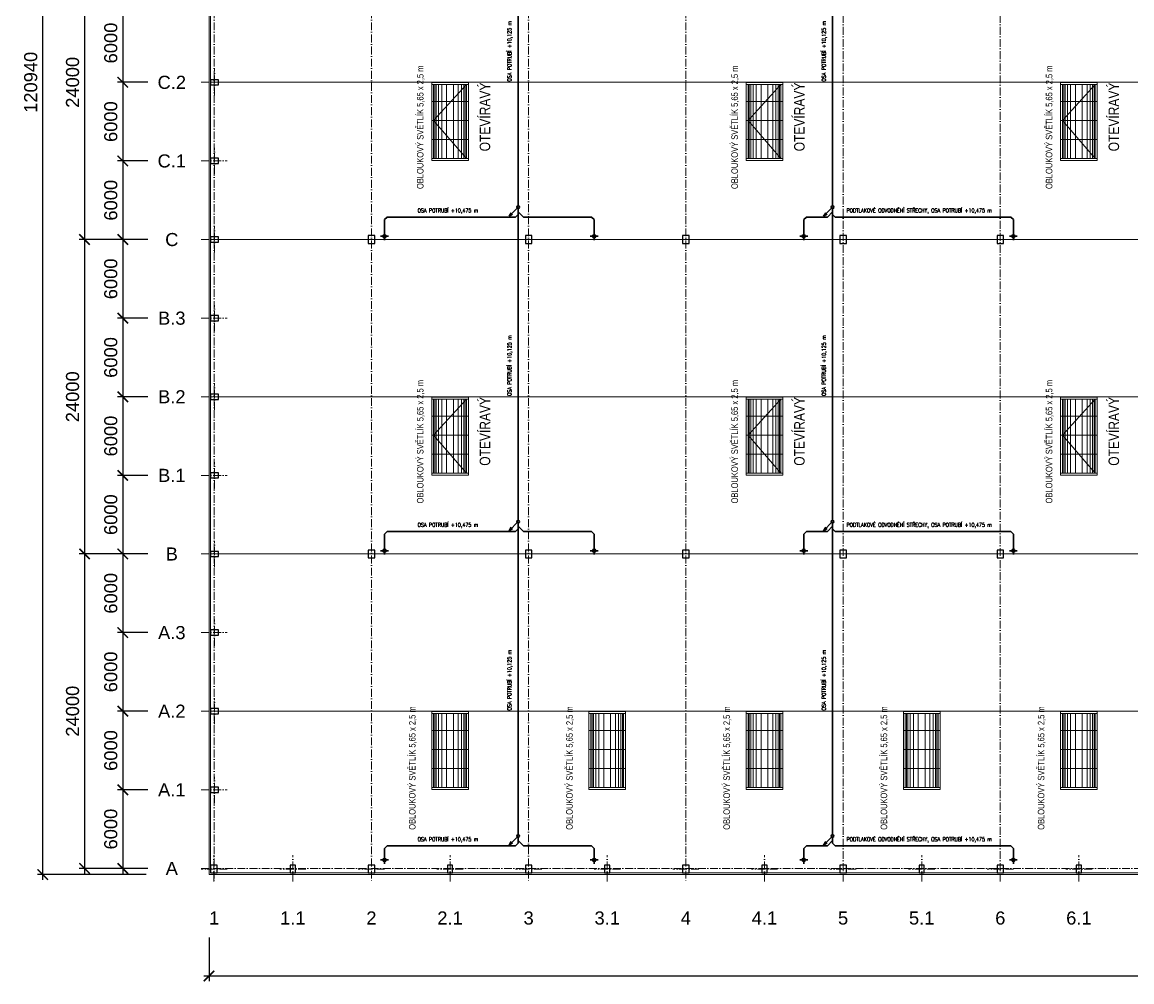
# Model space of a CAD drawing. Header units: millimetres. Extents: x 325046 to 1268204, y 1875583 to 2761998.
# Drawn here: x 691424 to 776117, y 1875583 to 1948828 of the extents above; entities that cross this region are included whole.
import ezdxf
from ezdxf.enums import TextEntityAlignment as Align

# ---------------------------------------------------------------- set-up
doc = ezdxf.new("R2010")
doc.units = ezdxf.units.MM
doc.header["$LTSCALE"] = 100
doc.header["$PDMODE"] = 65
for name, pattern in [('ACAD_ISO10W100', [18.5, 12, -3, 0.5, -3]), ('SO02_F11anp01$0${ Leader Line}', [0]), ('ČÁRKOVANÁ', [19.05, 12.7, -6.35])]:
    doc.linetypes.add(name, pattern=pattern)
for name, color, linetype, lineweight in [('A_KCE.tence', 7, 'Continuous', 13), ('Objekty - osy', 5, 'ACAD_ISO10W100', 20), ('OBVODOVÝ PLÁŠŤ', 2, 'Continuous', 9), ('TENKÉ', 9, 'Continuous', 9)]:
    doc.layers.add(name, color=color, linetype=linetype, lineweight=lineweight)
for name, color, linetype, lineweight, true_color in [('Korabek-text', 7, 'Continuous', 0, 0x7a7a7a), ('Korabek-trasy', 7, 'Continuous', 30, 0x7478c3), ('Korabek-vpuste', 7, 'Continuous', 30, 0x6f7ceb)]:
    doc.layers.add(name, color=color, linetype=linetype, lineweight=lineweight, true_color=true_color)
for name, color, linetype in [('Kóty osové', 5, 'Continuous'), ('POPIS', 7, 'Continuous'), ('ŽB- SLOUPY', 3, 'Continuous')]:
    doc.layers.add(name, color=color, linetype=linetype)
doc.layers.add('Popis OS', color=7, linetype='Continuous', true_color=0xbd0a5d)
doc.styles.add('ARIAL NARROW', font='ARIALN.TTF')
doc.styles.add('ARIL-TENKÝ', font='arial.ttf')
doc.styles.add('ROMANS', font='romans.shx', dxfattribs={"width": 0.8})
doc.dimstyles.new('400', dxfattribs={"dimscale": 400, "dimtxt": 2.5, "dimasz": 2, "dimexe": 1, "dimexo": 12, "dimgap": 1, "dimtad": 1, "dimdec": 0, "dimzin": 0, "dimdsep": 46, "dimtxsty": 'ARIL-TENKÝ', "dimblk": 'ARCHTICK', "dimcen": 4, "dimdle": 1, "dimclrd": 256, "dimclre": 256, "dimclrt": 7, "dimadec": 0, "dimazin": 0, "dimtfac": 1, "dimtdec": 0, "dimtix": 1, "dimtofl": 0, "dimtmove": 0, "dimatfit": 0, "dimldrblk": 'OBLIQUE', "dimfxl": 1, "dimtolj": 1, "dimtzin": 0, "dimlwd": -1, "dimlwe": -1, "dimarcsym": 0})

# ---------------------------------------------------------------- blocks, each defined once
blk = doc.blocks.new('_ARCHTICK')
at = {"color": 0, "linetype": 'ByBlock', "const_width": 0.15}
blk.add_lwpolyline([(-0.5, -0.5), (0.5, 0.5)], dxfattribs=at)
blk = doc.blocks.new('*D1027')
at = {"layer": 'Defpoints', "color": 0, "transparency": 16777216}
for p in [(705804, 1950238), (699102, 1944238), (705804, 1944238)]:
    blk.add_point(p, dxfattribs=at)
at = {"layer": 'Kóty osové', "transparency": 16777216}
for p, q in [((699102, 1950638), (699102, 1943838)), ((701004, 1950238), (698702, 1950238)), ((701004, 1944238), (698702, 1944238))]:
    blk.add_line(p, q, dxfattribs=at)
at = {"layer": 'Kóty osové', "transparency": 16777216, "xscale": 800, "yscale": 800, "zscale": 800}
for p, rotation in [((699102, 1950238), 90), ((699102, 1944238), 270)]:
    blk.add_blockref('_ARCHTICK', p, dxfattribs=dict(at, rotation=rotation))
at = {"layer": 'Kóty osové', "color": 7, "transparency": 16777216, "insert": (698191, 1947238), "char_height": 1000, "attachment_point": 5, "rotation": 90, "style": 'ARIL-TENKÝ'}
blk.add_mtext('\\A1;6000', dxfattribs=at)
blk = doc.blocks.new('_Oblique')
at = {"color": 0, "lineweight": -2}
blk.add_line((-0.5, -0.5), (0.5, 0.5), dxfattribs=at)
blk = doc.blocks.new('*D1028')
at = {"layer": 'Defpoints', "color": 0, "transparency": 16777216}
for p in [(705804, 1944238), (699102, 1938238), (705804, 1938238)]:
    blk.add_point(p, dxfattribs=at)
at = {"layer": 'Kóty osové', "transparency": 16777216}
for p, q in [((699102, 1944638), (699102, 1937838)), ((701004, 1944238), (698702, 1944238)), ((701004, 1938238), (698702, 1938238))]:
    blk.add_line(p, q, dxfattribs=at)
at = {"layer": 'Kóty osové', "transparency": 16777216, "xscale": 800, "yscale": 800, "zscale": 800}
for p, rotation in [((699102, 1944238), 90), ((699102, 1938238), 270)]:
    blk.add_blockref('_ARCHTICK', p, dxfattribs=dict(at, rotation=rotation))
at = {"layer": 'Kóty osové', "color": 7, "transparency": 16777216, "insert": (698191, 1941238), "char_height": 1000, "attachment_point": 5, "rotation": 90, "style": 'ARIL-TENKÝ'}
blk.add_mtext('\\A1;6000', dxfattribs=at)
blk = doc.blocks.new('*D1029')
at = {"layer": 'Defpoints', "color": 0, "transparency": 16777216}
for p in [(705804, 1938238), (699102, 1932238), (705804, 1932238)]:
    blk.add_point(p, dxfattribs=at)
at = {"layer": 'Kóty osové', "transparency": 16777216}
for p, q in [((699102, 1938638), (699102, 1931838)), ((701004, 1938238), (698702, 1938238)), ((701004, 1932238), (698702, 1932238))]:
    blk.add_line(p, q, dxfattribs=at)
at = {"layer": 'Kóty osové', "transparency": 16777216, "xscale": 800, "yscale": 800, "zscale": 800}
for p, rotation in [((699102, 1938238), 90), ((699102, 1932238), 270)]:
    blk.add_blockref('_ARCHTICK', p, dxfattribs=dict(at, rotation=rotation))
at = {"layer": 'Kóty osové', "color": 7, "transparency": 16777216, "insert": (698191, 1935238), "char_height": 1000, "attachment_point": 5, "rotation": 90, "style": 'ARIL-TENKÝ'}
blk.add_mtext('\\A1;6000', dxfattribs=at)
blk = doc.blocks.new('*D1030')
at = {"layer": 'Defpoints', "color": 0, "transparency": 16777216}
for p in [(705804, 1932238), (699102, 1926238), (705804, 1926238)]:
    blk.add_point(p, dxfattribs=at)
at = {"layer": 'Kóty osové', "transparency": 16777216}
for p, q in [((701004, 1932238), (698702, 1932238)), ((699102, 1932638), (699102, 1925838)), ((701004, 1926238), (698702, 1926238))]:
    blk.add_line(p, q, dxfattribs=at)
at = {"layer": 'Kóty osové', "transparency": 16777216, "xscale": 800, "yscale": 800, "zscale": 800}
for p, rotation in [((699102, 1932238), 90), ((699102, 1926238), 270)]:
    blk.add_blockref('_ARCHTICK', p, dxfattribs=dict(at, rotation=rotation))
at = {"layer": 'Kóty osové', "color": 7, "transparency": 16777216, "insert": (698191, 1929238), "char_height": 1000, "attachment_point": 5, "rotation": 90, "style": 'ARIL-TENKÝ'}
blk.add_mtext('\\A1;6000', dxfattribs=at)
blk = doc.blocks.new('*D1031')
at = {"layer": 'Defpoints', "color": 0, "transparency": 16777216}
for p in [(705804, 1926238), (699102, 1920238), (705804, 1920238)]:
    blk.add_point(p, dxfattribs=at)
at = {"layer": 'Kóty osové', "transparency": 16777216}
for p, q in [((701004, 1926238), (698702, 1926238)), ((699102, 1926638), (699102, 1919838)), ((701004, 1920238), (698702, 1920238))]:
    blk.add_line(p, q, dxfattribs=at)
at = {"layer": 'Kóty osové', "transparency": 16777216, "xscale": 800, "yscale": 800, "zscale": 800}
for p, rotation in [((699102, 1926238), 90), ((699102, 1920238), 270)]:
    blk.add_blockref('_ARCHTICK', p, dxfattribs=dict(at, rotation=rotation))
at = {"layer": 'Kóty osové', "color": 7, "transparency": 16777216, "insert": (698191, 1923238), "char_height": 1000, "attachment_point": 5, "rotation": 90, "style": 'ARIL-TENKÝ'}
blk.add_mtext('\\A1;6000', dxfattribs=at)
blk = doc.blocks.new('*D1032')
at = {"layer": 'Defpoints', "color": 0, "transparency": 16777216}
for p in [(705804, 1920238), (699102, 1914238), (705804, 1914238)]:
    blk.add_point(p, dxfattribs=at)
at = {"layer": 'Kóty osové', "transparency": 16777216}
for p, q in [((701004, 1920238), (698702, 1920238)), ((699102, 1920638), (699102, 1913838)), ((701004, 1914238), (698702, 1914238))]:
    blk.add_line(p, q, dxfattribs=at)
at = {"layer": 'Kóty osové', "transparency": 16777216, "xscale": 800, "yscale": 800, "zscale": 800}
for p, rotation in [((699102, 1920238), 90), ((699102, 1914238), 270)]:
    blk.add_blockref('_ARCHTICK', p, dxfattribs=dict(at, rotation=rotation))
at = {"layer": 'Kóty osové', "color": 7, "transparency": 16777216, "insert": (698191, 1917238), "char_height": 1000, "attachment_point": 5, "rotation": 90, "style": 'ARIL-TENKÝ'}
blk.add_mtext('\\A1;6000', dxfattribs=at)
blk = doc.blocks.new('*D1033')
at = {"layer": 'Defpoints', "color": 0, "transparency": 16777216}
for p in [(705804, 1914238), (699102, 1908238), (705804, 1908238)]:
    blk.add_point(p, dxfattribs=at)
at = {"layer": 'Kóty osové', "transparency": 16777216}
for p, q in [((701004, 1914238), (698702, 1914238)), ((699102, 1914638), (699102, 1907838)), ((701004, 1908238), (698702, 1908238))]:
    blk.add_line(p, q, dxfattribs=at)
at = {"layer": 'Kóty osové', "transparency": 16777216, "xscale": 800, "yscale": 800, "zscale": 800}
for p, rotation in [((699102, 1914238), 90), ((699102, 1908238), 270)]:
    blk.add_blockref('_ARCHTICK', p, dxfattribs=dict(at, rotation=rotation))
at = {"layer": 'Kóty osové', "color": 7, "transparency": 16777216, "insert": (698191, 1911238), "char_height": 1000, "attachment_point": 5, "rotation": 90, "style": 'ARIL-TENKÝ'}
blk.add_mtext('\\A1;6000', dxfattribs=at)
blk = doc.blocks.new('*D1034')
at = {"layer": 'Defpoints', "color": 0, "transparency": 16777216}
for p in [(705804, 1890238), (699102, 1884238), (705804, 1884238)]:
    blk.add_point(p, dxfattribs=at)
at = {"layer": 'Kóty osové', "transparency": 16777216}
for p, q in [((699102, 1890638), (699102, 1883838)), ((701004, 1890238), (698702, 1890238)), ((701004, 1884238), (698702, 1884238))]:
    blk.add_line(p, q, dxfattribs=at)
at = {"layer": 'Kóty osové', "transparency": 16777216, "xscale": 800, "yscale": 800, "zscale": 800}
for p, rotation in [((699102, 1890238), 90), ((699102, 1884238), 270)]:
    blk.add_blockref('_ARCHTICK', p, dxfattribs=dict(at, rotation=rotation))
at = {"layer": 'Kóty osové', "color": 7, "transparency": 16777216, "insert": (698191, 1887238), "char_height": 1000, "attachment_point": 5, "rotation": 90, "style": 'ARIL-TENKÝ'}
blk.add_mtext('\\A1;6000', dxfattribs=at)
blk = doc.blocks.new('*D1037')
at = {"layer": 'Defpoints', "color": 0, "transparency": 16777216}
for p in [(705684, 1956238), (696183, 1932238), (705684, 1932238)]:
    blk.add_point(p, dxfattribs=at)
at = {"layer": 'Kóty osové', "transparency": 16777216}
for p, q in [((696183, 1956638), (696183, 1931838)), ((700884, 1956238), (695783, 1956238)), ((700884, 1932238), (695783, 1932238))]:
    blk.add_line(p, q, dxfattribs=at)
at = {"layer": 'Kóty osové', "transparency": 16777216, "xscale": 800, "yscale": 800, "zscale": 800}
for p, rotation in [((696183, 1956238), 90), ((696183, 1932238), 270)]:
    blk.add_blockref('_ARCHTICK', p, dxfattribs=dict(at, rotation=rotation))
at = {"layer": 'Kóty osové', "color": 7, "transparency": 16777216, "insert": (695272, 1944238), "char_height": 1000, "attachment_point": 5, "rotation": 90, "style": 'ARIL-TENKÝ'}
blk.add_mtext('\\A1;24000', dxfattribs=at)
blk = doc.blocks.new('*D1038')
at = {"layer": 'Defpoints', "color": 0, "transparency": 16777216}
for p in [(705684, 1932238), (696183, 1908238), (705804, 1908238)]:
    blk.add_point(p, dxfattribs=at)
at = {"layer": 'Kóty osové', "transparency": 16777216}
for p, q in [((700884, 1932238), (695783, 1932238)), ((696183, 1932638), (696183, 1907838)), ((701004, 1908238), (695783, 1908238))]:
    blk.add_line(p, q, dxfattribs=at)
at = {"layer": 'Kóty osové', "transparency": 16777216, "xscale": 800, "yscale": 800, "zscale": 800}
for p, rotation in [((696183, 1932238), 90), ((696183, 1908238), 270)]:
    blk.add_blockref('_ARCHTICK', p, dxfattribs=dict(at, rotation=rotation))
at = {"layer": 'Kóty osové', "color": 7, "transparency": 16777216, "insert": (695272, 1920238), "char_height": 1000, "attachment_point": 5, "rotation": 90, "style": 'ARIL-TENKÝ'}
blk.add_mtext('\\A1;24000', dxfattribs=at)
blk = doc.blocks.new('*D1039')
at = {"layer": 'Defpoints', "color": 0, "transparency": 16777216}
for p in [(705804, 1908238), (696183, 1884238), (705684, 1884238)]:
    blk.add_point(p, dxfattribs=at)
at = {"layer": 'Kóty osové', "transparency": 16777216}
for p, q in [((701004, 1908238), (695783, 1908238)), ((696183, 1908638), (696183, 1883838)), ((700884, 1884238), (695783, 1884238))]:
    blk.add_line(p, q, dxfattribs=at)
at = {"layer": 'Kóty osové', "transparency": 16777216, "xscale": 800, "yscale": 800, "zscale": 800}
for p, rotation in [((696183, 1908238), 90), ((696183, 1884238), 270)]:
    blk.add_blockref('_ARCHTICK', p, dxfattribs=dict(at, rotation=rotation))
at = {"layer": 'Kóty osové', "color": 7, "transparency": 16777216, "insert": (695272, 1896238), "char_height": 1000, "attachment_point": 5, "rotation": 90, "style": 'ARIL-TENKÝ'}
blk.add_mtext('\\A1;24000', dxfattribs=at)
blk = doc.blocks.new('*D1143')
at = {"layer": 'Defpoints', "color": 0, "transparency": 16777216}
for p in [(705804, 1908238), (699102, 1902238), (705804, 1902238)]:
    blk.add_point(p, dxfattribs=at)
at = {"layer": 'Kóty osové', "transparency": 16777216}
for p, q in [((701004, 1908238), (698702, 1908238)), ((699102, 1908638), (699102, 1901838)), ((701004, 1902238), (698702, 1902238))]:
    blk.add_line(p, q, dxfattribs=at)
at = {"layer": 'Kóty osové', "transparency": 16777216, "xscale": 800, "yscale": 800, "zscale": 800}
for p, rotation in [((699102, 1908238), 90), ((699102, 1902238), 270)]:
    blk.add_blockref('_ARCHTICK', p, dxfattribs=dict(at, rotation=rotation))
at = {"layer": 'Kóty osové', "color": 7, "transparency": 16777216, "insert": (698191, 1905238), "char_height": 1000, "attachment_point": 5, "rotation": 90, "style": 'ARIL-TENKÝ'}
blk.add_mtext('\\A1;6000', dxfattribs=at)
blk = doc.blocks.new('*D1146')
at = {"layer": 'Defpoints', "color": 0, "transparency": 16777216}
for p in [(705804, 1896238), (699102, 1890238), (705804, 1890238)]:
    blk.add_point(p, dxfattribs=at)
at = {"layer": 'Kóty osové', "transparency": 16777216}
for p, q in [((699102, 1896638), (699102, 1889838)), ((701004, 1896238), (698702, 1896238)), ((701004, 1890238), (698702, 1890238))]:
    blk.add_line(p, q, dxfattribs=at)
at = {"layer": 'Kóty osové', "transparency": 16777216, "xscale": 800, "yscale": 800, "zscale": 800}
for p, rotation in [((699102, 1896238), 90), ((699102, 1890238), 270)]:
    blk.add_blockref('_ARCHTICK', p, dxfattribs=dict(at, rotation=rotation))
at = {"layer": 'Kóty osové', "color": 7, "transparency": 16777216, "insert": (698191, 1893238), "char_height": 1000, "attachment_point": 5, "rotation": 90, "style": 'ARIL-TENKÝ'}
blk.add_mtext('\\A1;6000', dxfattribs=at)
blk = doc.blocks.new('*D1147')
at = {"layer": 'Defpoints', "color": 0, "transparency": 16777216}
for p in [(705804, 1902238), (699102, 1896238), (705804, 1896238)]:
    blk.add_point(p, dxfattribs=at)
at = {"layer": 'Kóty osové', "transparency": 16777216}
for p, q in [((701004, 1902238), (698702, 1902238)), ((699102, 1902638), (699102, 1895838)), ((701004, 1896238), (698702, 1896238))]:
    blk.add_line(p, q, dxfattribs=at)
at = {"layer": 'Kóty osové', "transparency": 16777216, "xscale": 800, "yscale": 800, "zscale": 800}
for p, rotation in [((699102, 1902238), 90), ((699102, 1896238), 270)]:
    blk.add_blockref('_ARCHTICK', p, dxfattribs=dict(at, rotation=rotation))
at = {"layer": 'Kóty osové', "color": 7, "transparency": 16777216, "insert": (698191, 1899238), "char_height": 1000, "attachment_point": 5, "rotation": 90, "style": 'ARIL-TENKÝ'}
blk.add_mtext('\\A1;6000', dxfattribs=at)
blk = doc.blocks.new('vpust_tučně')
at = {"layer": 'Korabek-vpuste'}
for p, q in [((53.146, 90.671), (53.146, 91.171)), ((52.896, 90.921), (53.396, 90.921))]:
    blk.add_line(p, q, dxfattribs=at)
for radius in [0.1, 0.075, 0.05]:
    blk.add_circle((53.146, 90.921), radius, dxfattribs=at)
blk = doc.blocks.new('A$C73023567')
at = {"layer": 'Korabek-trasy'}
for p, q in [((23475, 79215.6), (23475, 55415.6)), ((47475, 79215.6), (47475, 55415.6)), ((23475, 55315.6), (22777.7, 54618.2)), ((23475, 55215.6), (23475, 31415.6)), ((47475, 55315.6), (46777.7, 54618.2)), ((47475, 55215.6), (47475, 31415.6)), ((13475.3, 54565.6), (13275, 54365.2)), ((13275, 53095.6), (13275, 54365.2)), ((23274.7, 54565.6), (13475.3, 54565.6)), ((22777.7, 54618.2), (22948.4, 54892.8)), ((22777.7, 54618.2), (23052.3, 54788.9)), ((23475, 54765.9), (23274.7, 54565.6)), ((23475, 54966.2), (23875.7, 54565.6)), ((23875.7, 54565.6), (29074.7, 54565.6)), ((29074.7, 54565.6), (29275, 54365.2)), ((29275, 53095.6), (29275, 54365.2)), ((45475.3, 54565.6), (45275, 54365.2)), ((45275, 53095.6), (45275, 54365.2)), ((45475.3, 54565.6), (47074.3, 54565.6)), ((46777.7, 54618.2), (46948.4, 54892.8)), ((46777.7, 54618.2), (47052.3, 54788.9)), ((47475, 54966.2), (47074.3, 54565.6)), ((47475, 54765.9), (47675.3, 54565.6)), ((47675.3, 54565.6), (61074.7, 54565.6)), ((61074.7, 54565.6), (61275, 54365.2)), ((61275, 53095.6), (61275, 54365.2)), ((13475.3, 30565.6), (13275, 30365.2)), ((23274.7, 30565.6), (13475.3, 30565.6)), ((23475, 31315.6), (22777.7, 30618.2)), ((22777.7, 30618.2), (22948.4, 30892.8)), ((22777.7, 30618.2), (23052.3, 30788.9)), ((23475, 30765.9), (23274.7, 30565.6)), ((23475, 31215.6), (23475, 7415.6)), ((23475, 30966.2), (23875.7, 30565.6)), ((23875.7, 30565.6), (29074.7, 30565.6)), ((29074.7, 30565.6), (29275, 30365.2)), ((45475.3, 30565.6), (45275, 30365.2)), ((45475.3, 30565.6), (47074.3, 30565.6)), ((47475, 31315.6), (46777.7, 30618.2)), ((46777.7, 30618.2), (46948.4, 30892.8)), ((46777.7, 30618.2), (47052.3, 30788.9)), ((47475, 30966.2), (47074.3, 30565.6)), ((47475, 31215.6), (47475, 7415.6)), ((47475, 30765.9), (47675.3, 30565.6)), ((47675.3, 30565.6), (61074.7, 30565.6)), ((61074.7, 30565.6), (61275, 30365.2)), ((13275, 29095.6), (13275, 30365.2)), ((29275, 29095.6), (29275, 30365.2)), ((45275, 29095.6), (45275, 30365.2)), ((61275, 29095.6), (61275, 30365.2)), ((23475, 7315.6), (22777.7, 6618.2)), ((22777.7, 6618.2), (22948.4, 6892.8)), ((22777.7, 6618.2), (23052.3, 6788.9)), ((23475, 7215.6), (23475, 6765.9)), ((23475, 6966.2), (23875.7, 6565.6)), ((47475, 7315.6), (46777.7, 6618.2)), ((46777.7, 6618.2), (46948.4, 6892.8)), ((46777.7, 6618.2), (47052.3, 6788.9)), ((47475, 6966.2), (47074.3, 6565.6)), ((47475, 7215.6), (47475, 6765.9)), ((13475.3, 6565.6), (13275, 6365.2)), ((13275, 5495.6), (13275, 6365.2)), ((23274.7, 6565.6), (13475.3, 6565.6)), ((23475, 6765.9), (23274.7, 6565.6)), ((23875.7, 6565.6), (29074.7, 6565.6)), ((29074.7, 6565.6), (29275, 6365.2)), ((29275, 5495.6), (29275, 6365.2)), ((45475.3, 6565.6), (45275, 6365.2)), ((45275, 5495.6), (45275, 6365.2)), ((45475.3, 6565.6), (47074.3, 6565.6)), ((47475, 6765.9), (47675.3, 6565.6)), ((47675.3, 6565.6), (61074.7, 6565.6)), ((61074.7, 6565.6), (61275, 6365.2)), ((61275, 5495.6), (61275, 6365.2))]:
    blk.add_line(p, q, dxfattribs=at)
for centre in [(23475, 55315.6), (47475, 55315.6), (23475, 31315.6), (47475, 31315.6), (23475, 7315.6), (47475, 7315.6)]:
    blk.add_circle(centre, 100, dxfattribs=at)
at = {"layer": 'Korabek-vpuste', "yscale": 1200, "zscale": 1200}
for p, xscale, rotation in [((-95830.6, -10679.3), -1200, 270.0000000072112), ((-79830.6, -10679.3), -1200, 270.0000000072112), ((-63830.6, -10679.3), -1200, 270.0000000072112), ((-47830.6, -10679.3), -1200, 270.0000000072112), ((-95830.6, -34679.3), -1200, 270.0000000072112), ((-79830.6, -34679.3), -1200, 270.0000000072112), ((-63830.6, -34679.3), -1200, 270.0000000072112), ((-47830.6, -34679.3), -1200, 270.0000000072112), ((-95830.6, 69270.4), 1200, 269.9999999927888), ((-79830.6, 69270.4), 1200, 269.9999999927888), ((-63830.6, 69270.4), 1200, 269.9999999927888), ((-47830.6, 69270.4), 1200, 269.9999999927888)]:
    blk.add_blockref('vpust_tučně', p, dxfattribs=dict(at, xscale=xscale, rotation=rotation))
at = {"layer": 'Korabek-text', "char_height": 300, "width": 28411.347, "attachment_point": 7, "style": 'ROMANS'}
for s, insert, rotation in [('OSA POTRUBÍ +10,125 m', (23048.2, 64901.8), 90), ('OSA POTRUBÍ +10,125 m', (47048.2, 64901.8), 90), ('OSA POTRUBÍ +10,475 m', (15799.6, 54827), 0), ('PODTLAKOVÉ ODVODNĚNÍ STŘECHY, OSA POTRUBÍ +10,475 m', (48542.9, 54827), 0), ('OSA POTRUBÍ +10,125 m', (23048.2, 40901.8), 90), ('OSA POTRUBÍ +10,125 m', (47048.2, 40901.8), 90), ('OSA POTRUBÍ +10,475 m', (15799.6, 30827), 0), ('PODTLAKOVÉ ODVODNĚNÍ STŘECHY, OSA POTRUBÍ +10,475 m', (48542.9, 30827), 0), ('OSA POTRUBÍ +10,125 m', (23048.2, 16901.8), 90), ('OSA POTRUBÍ +10,125 m', (47048.2, 16901.8), 90), ('OSA POTRUBÍ +10,475 m', (15799.6, 6827), 0), ('PODTLAKOVÉ ODVODNĚNÍ STŘECHY, OSA POTRUBÍ +10,475 m', (48542.9, 6827), 0)]:
    blk.add_mtext(s, dxfattribs=dict(at, insert=insert, rotation=rotation))
blk = doc.blocks.new('A$C731641DB')
at = {"layer": 'TENKÉ'}
for p, q in [((0, 5800), (2800, 5800)), ((0, 4500), (2800, 4500)), ((0, 3050), (2800, 3050)), ((0, 1600), (2800, 1600)), ((0, 150), (2800, 150))]:
    blk.add_line(p, q, dxfattribs=at)
at = {"layer": 'TENKÉ', "color": 8}
for p, q in [((243, 150), (243, 5800)), ((353, 150), (353, 5800)), ((532, 150), (532, 5800)), ((767, 150), (767, 5800)), ((1143, 150), (1143, 5800)), ((1657, 150), (1657, 5800)), ((2033, 150), (2033, 5800)), ((2268, 150), (2268, 5800)), ((2447, 150), (2447, 5800)), ((2557, 150), (2557, 5800))]:
    blk.add_line(p, q, dxfattribs=at)
at = {"layer": 'TENKÉ'}
blk.add_lwpolyline([(0, 0), (2800, 0), (2800, 5950), (0, 5950)], close=True, dxfattribs=at)
at = {"layer": 'TENKÉ', "linetype": 'ČÁRKOVANÁ', "ltscale": 20}
blk.add_lwpolyline([(150, 150), (2650, 150), (2650, 5800), (150, 5800)], close=True, dxfattribs=at)
blk = doc.blocks.new('*D1571')
at = {"layer": 'Defpoints', "color": 0, "transparency": 16777216}
for p in [(692991, 2004708), (705684, 2004708), (705684, 1883768)]:
    blk.add_point(p, dxfattribs=at)
at = {"layer": 'Kóty osové', "transparency": 16777216}
for p, q in [((700884, 2004708), (692591, 2004708)), ((692991, 1883368), (692991, 2005108)), ((700884, 1883768), (692591, 1883768))]:
    blk.add_line(p, q, dxfattribs=at)
at = {"layer": 'Kóty osové', "transparency": 16777216, "xscale": 800, "yscale": 800, "zscale": 800}
for p, rotation in [((692991, 2004708), 90), ((692991, 1883768), 270)]:
    blk.add_blockref('_ARCHTICK', p, dxfattribs=dict(at, rotation=rotation))
at = {"layer": 'Kóty osové', "color": 7, "transparency": 16777216, "insert": (692080, 1944238), "char_height": 1000, "attachment_point": 5, "rotation": 90, "style": 'ARIL-TENKÝ'}
blk.add_mtext('\\A1;120940', dxfattribs=at)
blk = doc.blocks.new('*D1572')
at = {"layer": 'Defpoints', "color": 0, "transparency": 16777216}
for p in [(705684, 1883768), (1018474, 1883768), (705684, 1876025)]:
    blk.add_point(p, dxfattribs=at)
at = {"layer": 'Kóty osové', "transparency": 16777216}
for p, q in [((705684, 1878968), (705684, 1875625)), ((1018474, 1878968), (1018474, 1875625)), ((1018874, 1876025), (705284, 1876025))]:
    blk.add_line(p, q, dxfattribs=at)
at = {"layer": 'Kóty osové', "transparency": 16777216, "xscale": 800, "yscale": 800, "zscale": 800, "rotation": 180}
blk.add_blockref('_ARCHTICK', (705684, 1876025), dxfattribs=at)
at = {"layer": 'Kóty osové', "transparency": 16777216, "xscale": 800, "yscale": 800, "zscale": 800}
blk.add_blockref('_ARCHTICK', (1018474, 1876025), dxfattribs=at)
at = {"layer": 'Kóty osové', "color": 7, "transparency": 16777216, "insert": (862079, 1876936), "char_height": 1000, "attachment_point": 5, "style": 'ARIL-TENKÝ'}
blk.add_mtext('\\A1;312790', dxfattribs=at)

msp = doc.modelspace()

# ---------------------------------------------------------------- linework, layer by layer
at = {"layer": 'A_KCE.tence'}
for p, q in [((705803.7, 1944237.8), (1018328.7, 1944237.8)), ((705803.7, 1920237.8), (1018328.7, 1920237.8)), ((705803.7, 1896237.8), (1018328.7, 1896237.8))]:
    msp.add_line(p, q, dxfattribs=at)
at = {"layer": 'Objekty - osy', "ltscale": 0.5}
for points in [[(754078.7, 2025237.8), (754078.7, 1883237.8)], [(766078.7, 2025237.8), (766078.7, 1883237.8)], [(706078.7, 2005237.8), (706078.7, 1883237.8)], [(718078.7, 2005237.8), (718078.7, 1883237.8)], [(730078.7, 2005237.8), (730078.7, 1883237.8)], [(742078.7, 2005237.8), (742078.7, 1883237.8)], [(706103.7, 1943237.8), (706103.7, 1945237.8)], [(705078.7, 1944237.8), (707078.7, 1944237.8)], [(706103.7, 1937237.8), (706103.7, 1939237.8)], [(705078.7, 1938237.8), (707078.7, 1938237.8)], [(706103.7, 1931237.8), (706103.7, 1933237.8)], [(705078.7, 1932237.8), (1019078.7, 1932237.8)], [(706103.7, 1925237.8), (706103.7, 1927237.8)], [(705078.7, 1926237.8), (707078.7, 1926237.8)], [(706103.7, 1919237.8), (706103.7, 1921237.8)], [(705078.7, 1920237.8), (707078.7, 1920237.8)], [(706103.7, 1913237.8), (706103.7, 1915237.8)], [(705078.7, 1914237.8), (707078.7, 1914237.8)], [(706103.7, 1907237.8), (706103.7, 1909237.8)], [(705078.7, 1908237.8), (1019078.7, 1908237.8)], [(706103.7, 1901237.8), (706103.7, 1903237.8)], [(705078.7, 1902237.8), (707078.7, 1902237.8)], [(706103.7, 1895237.8), (706103.7, 1897237.8)], [(705078.7, 1896237.8), (707078.7, 1896237.8)], [(706103.7, 1889237.8), (706103.7, 1891237.8)], [(705078.7, 1890237.8), (707078.7, 1890237.8)], [(706053.7, 1883237.8), (706053.7, 1885237.8)], [(712078.7, 1883237.8), (712078.7, 1885237.8)], [(724078.7, 1883237.8), (724078.7, 1885237.8)], [(736078.7, 1883237.8), (736078.7, 1885237.8)], [(748078.7, 1883237.8), (748078.7, 1885237.8)], [(760078.7, 1883237.8), (760078.7, 1885237.8)], [(772078.7, 1883237.8), (772078.7, 1885237.8)], [(705078.7, 1884237.8), (1019078.7, 1884237.8)], [(707078.7, 1884187.8), (705078.7, 1884187.8)], [(713078.7, 1884187.8), (711078.7, 1884187.8)], [(719078.7, 1884187.8), (717078.7, 1884187.8)], [(725078.7, 1884187.8), (723078.7, 1884187.8)], [(731078.7, 1884187.8), (729078.7, 1884187.8)], [(737078.7, 1884187.8), (735078.7, 1884187.8)], [(743078.7, 1884187.8), (741078.7, 1884187.8)], [(749078.7, 1884187.8), (747078.7, 1884187.8)], [(755078.7, 1884187.8), (753078.7, 1884187.8)], [(761078.7, 1884187.8), (759078.7, 1884187.8)], [(767078.7, 1884187.8), (765078.7, 1884187.8)], [(773078.7, 1884187.8), (771078.7, 1884187.8)]]:
    msp.add_lwpolyline(points, dxfattribs=at)
at = {"layer": 'OBVODOVÝ PLÁŠŤ', "ltscale": 100}
for p, q in [((705803.7, 1932237.8), (1018328.7, 1932237.8)), ((705803.7, 1908237.8), (1018328.7, 1908237.8))]:
    msp.add_line(p, q, dxfattribs=at)
msp.add_lwpolyline([(1078473.7, 2004707.8), (1078473.7, 1955817.8), (1018473.7, 1955817.8), (1018473.7, 1883767.8), (705683.7, 1883767.8), (705683.7, 2004707.8)], close=True, dxfattribs=at)
msp.add_lwpolyline([(1078353.7, 2004587.8), (1078353.7, 2004587.8), (1078353.7, 1955937.8), (1018353.7, 1955937.8), (1018353.7, 1883887.8), (705803.7, 1883887.8), (705803.7, 2004587.8), (1078353.7, 2004587.8)], dxfattribs=at)
at = {"layer": 'TENKÉ', "linetype": 'ByBlock', "ltscale": 100}
for points in [[(725328.7, 1944062.8), (722828.7, 1941312.8), (725328.7, 1938412.8)], [(749328.7, 1944062.8), (746828.7, 1941312.8), (749328.7, 1938412.8)], [(773328.7, 1944062.8), (770828.7, 1941312.8), (773328.7, 1938412.8)], [(725328.7, 1920062.8), (722828.7, 1917312.8), (725328.7, 1914412.8)], [(749328.7, 1920062.8), (746828.7, 1917312.8), (749328.7, 1914412.8)], [(773328.7, 1920062.8), (770828.7, 1917312.8), (773328.7, 1914412.8)]]:
    msp.add_lwpolyline(points, dxfattribs=at)
at = {"layer": 'ŽB- SLOUPY'}
for points in [[(706403.7, 1944037.8), (706403.7, 1944437.8), (705803.7, 1944437.8), (705803.7, 1944037.8)], [(706403.7, 1938037.8), (706403.7, 1938437.8), (705803.7, 1938437.8), (705803.7, 1938037.8)], [(706403.7, 1932037.8), (706403.7, 1932437.8), (705803.7, 1932437.8), (705803.7, 1932037.8)], [(717828.7, 1931937.8), (718328.7, 1931937.8), (718328.7, 1932537.8), (717828.7, 1932537.8)], [(729828.7, 1931937.8), (730328.7, 1931937.8), (730328.7, 1932537.8), (729828.7, 1932537.8)], [(741828.7, 1931937.8), (742328.7, 1931937.8), (742328.7, 1932537.8), (741828.7, 1932537.8)], [(753828.7, 1931937.8), (754328.7, 1931937.8), (754328.7, 1932537.8), (753828.7, 1932537.8)], [(765828.7, 1931937.8), (766328.7, 1931937.8), (766328.7, 1932537.8), (765828.7, 1932537.8)], [(706403.7, 1926037.8), (706403.7, 1926437.8), (705803.7, 1926437.8), (705803.7, 1926037.8)], [(706403.7, 1920037.8), (706403.7, 1920437.8), (705803.7, 1920437.8), (705803.7, 1920037.8)], [(706403.7, 1914037.8), (706403.7, 1914437.8), (705803.7, 1914437.8), (705803.7, 1914037.8)], [(706403.7, 1908037.8), (706403.7, 1908437.8), (705803.7, 1908437.8), (705803.7, 1908037.8)], [(717828.7, 1907937.8), (718328.7, 1907937.8), (718328.7, 1908537.8), (717828.7, 1908537.8)], [(729828.7, 1907937.8), (730328.7, 1907937.8), (730328.7, 1908537.8), (729828.7, 1908537.8)], [(741828.7, 1907937.8), (742328.7, 1907937.8), (742328.7, 1908537.8), (741828.7, 1908537.8)], [(753828.7, 1907937.8), (754328.7, 1907937.8), (754328.7, 1908537.8), (753828.7, 1908537.8)], [(765828.7, 1907937.8), (766328.7, 1907937.8), (766328.7, 1908537.8), (765828.7, 1908537.8)], [(706403.7, 1902037.8), (706403.7, 1902437.8), (705803.7, 1902437.8), (705803.7, 1902037.8)], [(706403.7, 1896037.8), (706403.7, 1896437.8), (705803.7, 1896437.8), (705803.7, 1896037.8)], [(706403.7, 1890037.8), (706403.7, 1890437.8), (705803.7, 1890437.8), (705803.7, 1890037.8)], [(705803.7, 1883887.8), (706303.7, 1883887.8), (706303.7, 1884487.8), (705803.7, 1884487.8)], [(712278.7, 1884487.8), (711878.7, 1884487.8), (711878.7, 1883887.8), (712278.7, 1883887.8)], [(717828.7, 1883887.8), (718328.7, 1883887.8), (718328.7, 1884487.8), (717828.7, 1884487.8)], [(724278.7, 1884487.8), (723878.7, 1884487.8), (723878.7, 1883887.8), (724278.7, 1883887.8)], [(729828.7, 1883887.8), (730328.7, 1883887.8), (730328.7, 1884487.8), (729828.7, 1884487.8)], [(736278.7, 1884487.8), (735878.7, 1884487.8), (735878.7, 1883887.8), (736278.7, 1883887.8)], [(741828.7, 1883887.8), (742328.7, 1883887.8), (742328.7, 1884487.8), (741828.7, 1884487.8)], [(748278.7, 1884487.8), (747878.7, 1884487.8), (747878.7, 1883887.8), (748278.7, 1883887.8)], [(753828.7, 1883887.8), (754328.7, 1883887.8), (754328.7, 1884487.8), (753828.7, 1884487.8)], [(760278.7, 1884487.8), (759878.7, 1884487.8), (759878.7, 1883887.8), (760278.7, 1883887.8)], [(765828.7, 1883887.8), (766328.7, 1883887.8), (766328.7, 1884487.8), (765828.7, 1884487.8)], [(772278.7, 1884487.8), (771878.7, 1884487.8), (771878.7, 1883887.8), (772278.7, 1883887.8)]]:
    msp.add_lwpolyline(points, close=True, dxfattribs=at)

# ---------------------------------------------------------------- block references
at = {"layer": 'Korabek-trasy', "linetype": 'SO02_F11anp01$0${ Leader Line}'}
msp.add_blockref('A$C73023567', (705803.7, 1879392.2), dxfattribs=at)
at = {"layer": 'TENKÉ', "linetype": 'ByBlock', "ltscale": 100}
for p in [(722678.7, 1938262.8), (746678.7, 1938262.8), (770678.7, 1938262.8), (722678.7, 1914262.8), (746678.7, 1914262.8), (770678.7, 1914262.8), (722678.7, 1890262.8), (734678.7, 1890262.8), (746678.7, 1890262.8), (758678.7, 1890262.8), (770678.7, 1890262.8)]:
    msp.add_blockref('A$C731641DB', p, dxfattribs=at)

# ---------------------------------------------------------------- texts
at = {"layer": 'POPIS', "linetype": 'ByBlock', "lineweight": 18, "width": 9505.374, "attachment_point": 9, "rotation": 90, "style": 'ARIAL NARROW'}
for s, insert, char_height in [('OBLOUKOVÝ SVĚTLÍK 5,65 x 2,5 m', (722145.9, 1945519.7), 500), ('OBLOUKOVÝ SVĚTLÍK 5,65 x 2,5 m', (746145.9, 1945519.7), 500), ('OBLOUKOVÝ SVĚTLÍK 5,65 x 2,5 m', (770145.9, 1945519.7), 500), ('OTEVÍRAVÝ', (727155.1, 1944217.4), 800), ('OTEVÍRAVÝ', (751155.1, 1944217.4), 800), ('OTEVÍRAVÝ', (775155.1, 1944217.4), 800), ('OBLOUKOVÝ SVĚTLÍK 5,65 x 2,5 m', (722145.9, 1921519.7), 500), ('OBLOUKOVÝ SVĚTLÍK 5,65 x 2,5 m', (746145.9, 1921519.7), 500), ('OBLOUKOVÝ SVĚTLÍK 5,65 x 2,5 m', (770145.9, 1921519.7), 500), ('OTEVÍRAVÝ', (727155.1, 1920217.4), 800), ('OTEVÍRAVÝ', (751155.1, 1920217.4), 800), ('OTEVÍRAVÝ', (775155.1, 1920217.4), 800), ('OBLOUKOVÝ SVĚTLÍK 5,65 x 2,5 m', (721537.6, 1896608), 500), ('OBLOUKOVÝ SVĚTLÍK 5,65 x 2,5 m', (733537.6, 1896608), 500), ('OBLOUKOVÝ SVĚTLÍK 5,65 x 2,5 m', (745537.6, 1896608), 500), ('OBLOUKOVÝ SVĚTLÍK 5,65 x 2,5 m', (757537.6, 1896608), 500), ('OBLOUKOVÝ SVĚTLÍK 5,65 x 2,5 m', (769537.6, 1896608), 500)]:
    msp.add_mtext(s, dxfattribs=dict(at, insert=insert, char_height=char_height))
at = {"layer": 'Popis OS', "linetype": 'ByBlock', "style": 'ARIL-TENKÝ'}
for s, p in [('C.2', (702842.9, 1944237.8)), ('C.1', (702842.9, 1938237.8)), ('C', (702842.9, 1932237.8)), ('B.3', (702842.9, 1926237.8)), ('B.2', (702842.9, 1920237.8)), ('B.1', (702842.9, 1914237.8)), ('B', (702842.9, 1908237.8)), ('A.3', (702842.9, 1902237.8)), ('A.2', (702842.9, 1896237.8)), ('A.1', (702842.9, 1890237.8)), ('A', (702842.9, 1884237.8)), ('1', (706078.7, 1880452.8)), ('1.1', (712078.7, 1880452.8)), ('2', (718078.7, 1880452.8)), ('2.1', (724078.7, 1880452.8)), ('3', (730078.7, 1880452.8)), ('3.1', (736078.7, 1880452.8)), ('4', (742078.7, 1880452.8)), ('4.1', (748078.7, 1880452.8)), ('5', (754078.7, 1880452.8)), ('5.1', (760078.7, 1880452.8)), ('6', (766078.7, 1880452.8)), ('6.1', (772078.7, 1880452.8))]:
    msp.add_text(s, height=1000, dxfattribs=at).set_placement(p, align=Align.MIDDLE_CENTER)

# ---------------------------------------------------------------- dimensions: what is measured, and where the dimension line sits
at = {"layer": 'Kóty osové'}
dim = msp.add_linear_dim(base=(692991, 2004707.8), p1=(705683.7, 1883767.8), p2=(705683.7, 2004707.8), angle=90, dimstyle='400', dxfattribs=at)
dim.commit()
dim.dimension.update_dxf_attribs({"geometry": '*D1571', "text_midpoint": (692080.4, 1944237.8)})
for base, p1, p2, picture, middle in [((696182.8, 1932237.8), (705683.7, 1956237.8), (705683.7, 1932237.8), '*D1037', (695272.2, 1944237.8)), ((699101.6, 1944237.8), (705803.7, 1950237.8), (705803.7, 1944237.8), '*D1027', (698191, 1947237.8)), ((699101.6, 1938237.8), (705803.7, 1944237.8), (705803.7, 1938237.8), '*D1028', (698191, 1941237.8)), ((699101.6, 1932237.8), (705803.7, 1938237.8), (705803.7, 1932237.8), '*D1029', (698191, 1935237.8)), ((696182.8, 1908237.8), (705683.7, 1932237.8), (705803.7, 1908237.8), '*D1038', (695272.2, 1920237.8)), ((699101.6, 1926237.8), (705803.7, 1932237.8), (705803.7, 1926237.8), '*D1030', (698191, 1929237.8)), ((699101.6, 1920237.8), (705803.7, 1926237.8), (705803.7, 1920237.8), '*D1031', (698191, 1923237.8)), ((699101.6, 1914237.8), (705803.7, 1920237.8), (705803.7, 1914237.8), '*D1032', (698191, 1917237.8)), ((699101.6, 1908237.8), (705803.7, 1914237.8), (705803.7, 1908237.8), '*D1033', (698191, 1911237.8)), ((696182.8, 1884237.8), (705803.7, 1908237.8), (705683.7, 1884237.8), '*D1039', (695272.2, 1896237.8)), ((699101.6, 1902237.8), (705803.7, 1908237.8), (705803.7, 1902237.8), '*D1143', (698191, 1905237.8)), ((699101.6, 1896237.8), (705803.7, 1902237.8), (705803.7, 1896237.8), '*D1147', (698191, 1899237.8)), ((699101.6, 1890237.8), (705803.7, 1896237.8), (705803.7, 1890237.8), '*D1146', (698191, 1893237.8)), ((699101.6, 1884237.8), (705803.7, 1890237.8), (705803.7, 1884237.8), '*D1034', (698191, 1887237.8))]:
    dim = msp.add_linear_dim(base=base, p1=p1, p2=p2, angle=90, dimstyle='400', override={"dimtmove": 1}, dxfattribs=at)
    dim.commit()
    dim.dimension.update_dxf_attribs({"geometry": picture, "text_midpoint": middle})
dim = msp.add_linear_dim(base=(705683.7, 1876025), p1=(1018473.7, 1883767.8), p2=(705683.7, 1883767.8), dimstyle='400', override={"dimtmove": 1}, dxfattribs=at)
dim.commit()
dim.dimension.update_dxf_attribs({"geometry": '*D1572', "text_midpoint": (862078.7, 1876935.9)})

doc.saveas('drawing.dxf')
